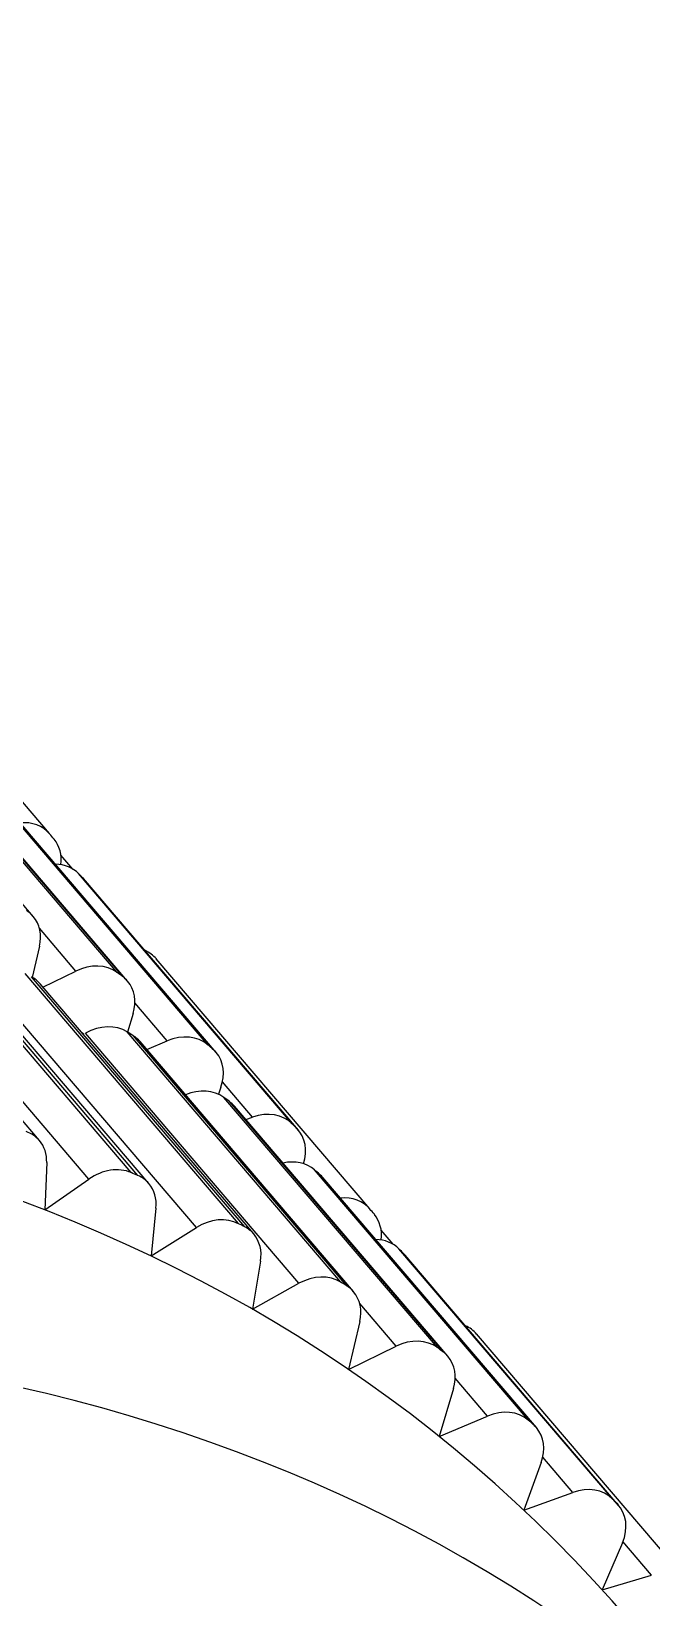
# Model space of a CAD drawing. Extents: x 741 to 1339, y 725 to 848.
# Drawn here: x 1106.6097 to 1106.61192, y 787.24812 to 787.25372 of the extents above; entities that cross this region are included whole.
import ezdxf

# ---------------------------------------------------------------- set-up
doc = ezdxf.new("R2010")
doc.units = 0
doc.header["$MEASUREMENT"] = 0
doc.linetypes.add('CONTINU', pattern=[0])
for name, color, linetype in [('Lay Out', 31, 'CONTINUOUS'), ('PAREDES', 7, 'CONTINUOUS'), ('PENA-008', 8, 'CONTINUOUS')]:
    doc.layers.add(name, color=color, linetype=linetype)

# ---------------------------------------------------------------- blocks, each defined once
blk = doc.blocks.new('A$C12870BC7')
at = {"layer": 'Lay Out', "linetype": 'CONTINU', "ltscale": 0.6}
for p, q in [((1.253976364962909, 1.475588189335824), (1.253978989429697, 1.476763950457482)), ((1.253739674678968, 1.475400936682192), (1.253742299145756, 1.476576697803623)), ((1.253837085120722, 1.475054018793045), (1.25383970958751, 1.476229779914703)), ((1.253842700258929, 1.475029605148549), (1.253845263691687, 1.47620536626998)), ((1.253845263691687, 1.475006045981601), (1.253847949192505, 1.476181929171318)), ((1.253234922577917, 1.474778022541543), (1.253237547044705, 1.475953783662973)), ((1.253914720510465, 1.474646555065576), (1.253917344977253, 1.475822316187006)), ((1.253918382557117, 1.474621897284507), (1.253920945989762, 1.475797658406165)), ((1.253919420136981, 1.474606516688411), (1.253922044603769, 1.475782277810069)), ((1.253279416445139, 1.474558177672336), (1.253282040911927, 1.475733938793766)), ((1.25340960220467, 1.474477246440685), (1.253412226671458, 1.475653007562116)), ((1.253420832481197, 1.474454175546427), (1.253423517982128, 1.475629936668085)), ((1.253431879655295, 1.4744066910079), (1.253434504122083, 1.475582452129331)), ((1.253957261286018, 1.475438045421853), (1.253957383354305, 1.475503351921063)), ((1.253959885752806, 1.474235917564258), (1.253962510219594, 1.475411678685688)), ((1.253458551562062, 1.474176714476172), (1.25346117602885, 1.47535247559783)), ((1.253728444402441, 1.475153626462927), (1.253728871641215, 1.475354550757558)), ((1.253961594708016, 1.474211137714903), (1.253964158140661, 1.475386898836561)), ((1.253961777810218, 1.474204057758172), (1.253964402277006, 1.475379818879603)), ((1.253687429479669, 1.475305601400279), (1.253595390039663, 1.475237853536484)), ((1.253582084603408, 1.474089191560481), (1.253584709070196, 1.475264952681911)), ((1.253591483856553, 1.474065510325246), (1.253594108323341, 1.475241393514963)), ((1.253599052086429, 1.474025960221226), (1.253601676553217, 1.475201721342657)), ((1.253601615519074, 1.475186340746561), (1.253728444402441, 1.475153626462927)), ((1.253607108589108, 1.473786828572813), (1.253609733055896, 1.474962589694243)), ((1.253972458779799, 1.473824547653678), (1.253975083246587, 1.475000308775108)), ((1.253785206126054, 1.474905339697827), (1.253726491310999, 1.474867376480617)), ((1.253814136294864, 1.474751533737091), (1.253814502499495, 1.474929997478895)), ((1.253723439605324, 1.473692958109424), (1.253726064072112, 1.474868719230855)), ((1.253730946801056, 1.473669032737845), (1.253733571267844, 1.474844793859276)), ((1.253735768495858, 1.473637294999818), (1.253738331928503, 1.474813056121477)), ((1.253738270894473, 1.474775581176957), (1.253814136294864, 1.474751533737091)), ((1.25320330690829, 1.474700997493002), (1.253088501744742, 1.474576365837422)), ((1.253088501744742, 1.474576365837422), (1.253279416445139, 1.474558177672336)), ((1.253867846312914, 1.474345901033004), (1.253868212517546, 1.474511913815988)), ((1.253851122966353, 1.474500805607633), (1.253828296208667, 1.474487866375895)), ((1.253833178937612, 1.473290377110899), (1.253835803404399, 1.47446613823233)), ((1.253838794075818, 1.473265963466176), (1.253841357508577, 1.474441724587834)), ((1.253841357508577, 1.473242404299228), (1.253843981975365, 1.474418165420886)), ((1.253843859907079, 1.474354934081404), (1.253867846312914, 1.474345901033004)), ((1.253393855403942, 1.474323196343605), (1.253269467884934, 1.474204790167434)), ((1.253269467884934, 1.474204790167434), (1.253458551562062, 1.474176714476172)), ((1.253910814327241, 1.472882913383202), (1.25391337776, 1.47405867450486)), ((1.253914415339864, 1.472858255602361), (1.253917039806652, 1.474034016723792)), ((1.253915513953871, 1.472842875006265), (1.253918138420659, 1.474018636127695)), ((1.253554130980433, 1.473936362145579), (1.253420588344738, 1.473824547653678)), ((1.253420588344738, 1.473824547653678), (1.253607108589108, 1.473786828572813)), ((1.253953294068765, 1.47367440373948), (1.253953477171081, 1.473739710238689)), ((1.253955979569696, 1.472472275881884), (1.253958604036484, 1.473648037003542)), ((1.253957627490763, 1.472447496032757), (1.253960251957551, 1.473623257154188)), ((1.253957871627108, 1.472440416075798), (1.253960496093896, 1.473616177197229)), ((1.253724477185187, 1.473389984780553), (1.253724965458105, 1.473590787006898)), ((1.253683462262416, 1.47354183764962), (1.253541374851125, 1.473437347251021)), ((1.253541374851125, 1.473437347251021), (1.253724477185187, 1.473389984780553)), ((1.253968552596689, 1.472060783903018), (1.253971116029334, 1.473236545024676)), ((1.253810230111753, 1.472987892054945), (1.253810596316384, 1.473166355796522)), ((1.253781299942943, 1.473141698015453), (1.253631156028973, 1.473044653778445)), ((1.253631156028973, 1.473044653778445), (1.253810230111753, 1.472987892054945)), ((1.253847216783242, 1.47273716392526), (1.253689748775855, 1.472648054122757)), ((1.253863940129804, 1.472582259350631), (1.253864306334435, 1.472748272133614)), ((1.253689748775855, 1.472648054122757), (1.253863940129804, 1.472582259350631)), ((1.253881029680997, 1.472330066402421), (1.253716786887253, 1.472249379307115)), ((1.253885363102881, 1.472174673554875), (1.253885729307513, 1.472332507767007)), ((1.253716786887253, 1.472249379307115), (1.253885363102881, 1.472174673554875))]:
    blk.add_line(p, q, dxfattribs=at)
for centre, radius, start, end in [((1.151145028190626, 3.019458048536237), 1.466147559632665, 260.8806133861786, 279.1194392848835), ((1.151405054223687, -152.0120700021812), 153.5083563845369, 89.91880504420473, 89.98258411673037), ((1.151502251046168, -139.2079298280055), 140.6997006626653, 89.91172979516497, 89.98109781526222)]:
    blk.add_arc(centre, radius, start, end, dxfattribs=at)
for centre, major_axis, ratio, start_param, end_param in [((1.15114504890937, 5.828385070437591), (2.344892712631126e-15, 4.255094146988052), 0.5783642864339333, 3.047316074371338, 3.235869169235229), ((1.246018859590095, 1.472113761511693), (0.007699819354609102, -1.708955118496912e-05), 0.8089340707589203, 6.283183097839355, 7.28233528137207), ((1.24601629615745, 1.470938000390262), (0.007699819354609102, -1.708955118496912e-05), 0.8089340707589203, 6.283101081848145, 7.28233528137207), ((1.25381639455702, 1.475588433472396), (0.000159970405913555, -3.662046682493362e-07), 0.8089340472728174, 6.277580738067627, 7.135012149810791), ((1.246026732990458, 1.475641166944499), (0.00794981507480062, -1.769989229871801e-05), 0.8089341051817623, 6.273725509643555, 6.277580738067627), ((1.253816089386419, 1.475564263964245), (0.000159970405913555, -3.662046682493362e-07), 0.8089340472728174, 5.552212715148926, 6.273725509643555), ((1.253802783950164, 1.475404476660671), (0.000159970405913555, -3.662046682493362e-07), 0.8089340472728174, 0.05850948765873909, 0.7353331446647644), ((1.253579643238936, 1.475401302886823), (0.000159970405913555, -3.662046682493362e-07), 0.8089340472728174, 5.452855110168457, 6.283185482025146), ((1.253579643238936, 1.475401302886823), (0.000159970405913555, -3.662046682493362e-07), 0.8089340472728174, 6.283185482025146, 6.530181884765625), ((1.246025451274136, 1.475053286383783), (0.00794981507480062, -1.769989229871801e-05), 0.8089341051817623, 0.05465411394834518, 0.05850948765873909), ((1.253804431871117, 1.475380185084234), (0.000159970405913555, -3.662046682493362e-07), 0.8089340472728174, 1.555330300107016e-07, 0.05465411394834518), ((1.253441706147214, 1.475202087547288), (0.000159970405913555, -3.662046682493362e-07), 0.8089340472728174, 8.544076735006456e-08, 0.311110645532608), ((1.253679861249793, 1.475030337557811), (0.000159970405913555, -3.662046682493362e-07), 0.8089340472728174, 0.1867377609014511, 1.26406466960907), ((1.246022826807348, 1.473877525262125), (0.00794981507480062, -1.769989229871801e-05), 0.8089341051817623, 0.1828823834657669, 0.1867377609014511), ((1.253685293285798, 1.475006412186232), (0.000159970405913555, -3.662046682493362e-07), 0.8089340472728174, 6.283185005187988, 6.466067790985107), ((1.253815112840584, 1.475000552911453), (0.000159970405913555, -3.662046682493362e-07), 0.8089340472728174, 6.277580738067627, 6.663201808929443), ((1.246022826807348, 1.473877525262125), (0.007699819354609102, -1.708955118496912e-05), 0.8089340707589203, 0.1780160218477249, 0.1796350181102753), ((1.25357103742931, 1.474836981493056), (0.000159970405913555, -3.662046682493362e-07), 0.8089340472728174, 0.2508518993854523, 1.328178882598877), ((1.253685293285798, 1.475006412186232), (0.000159970405913555, -3.662046682493362e-07), 0.8089340472728174, 5.388740539550781, 6.283185005187988), ((1.246021484056882, 1.47328964470141), (0.00794981507480062, -1.769989229871801e-05), 0.8089341051817623, 0.2469965219497681, 0.2508518993854523), ((1.253578361522614, 1.474813422326108), (0.000159970405913555, -3.662046682493362e-07), 0.8089340472728174, 6.283185482025146, 6.530181884765625), ((1.253074891137885, 1.474778388746174), (0.000159970405913555, -3.662046682493362e-07), 0.8089340472728174, 6.283185005187988, 6.722524166107178), ((1.253074891137885, 1.474778388746174), (0.000159970405913555, -3.662046682493362e-07), 0.8089340472728174, 5.64519739151001, 6.283185005187988), ((1.253755909752613, 1.474631052401193), (0.000159970405913555, -3.662046682493362e-07), 0.8089340472728174, 0.12262362241745, 1.199950575828552), ((1.246022826807348, 1.473877525262125), (0.00794981507480062, -1.769989229871801e-05), 0.8089341051817623, 0.1187682524323463, 0.12262362241745), ((1.253759449731092, 1.474606882893269), (0.000159970405913555, -3.662046682493362e-07), 0.8089340472728174, 6.283090591430664, 6.40195369720459), ((1.253678518499328, 1.474442456997096), (0.000159970405913555, -3.662046682493362e-07), 0.8089340472728174, 0.1867377609014511, 1.192118883132935), ((1.253759449731092, 1.474606882893269), (0.000159970405913555, -3.662046682493362e-07), 0.8089340472728174, 5.324626445770264, 6.283090591430664), ((1.253260923109337, 1.474429639833645), (0.000159970405913555, -3.662046682493362e-07), 0.8089340472728174, 0.3790801763534546, 1.456407070159912), ((1.246018859590095, 1.472113761511693), (0.00794981507480062, -1.769989229871801e-05), 0.8089341051817623, 0.3752247989177704, 0.3790801763534546), ((1.253271909249406, 1.474407057212531), (0.000159970405913555, -3.662046682493362e-07), 0.8089340472728174, 6.283019065856934, 6.65841007232666), ((1.246021484056882, 1.47328964470141), (0.00794981507480062, -1.769989229871801e-05), 0.8089341051817623, 0.1828823834657669, 0.1867377609014511), ((1.253271909249406, 1.474407057212531), (0.000159970405913555, -3.662046682493362e-07), 0.8089340472728174, 5.581083297729492, 6.283019065856934), ((1.253684011569476, 1.474418531625517), (0.000159970405913555, -3.662046682493362e-07), 0.8089340472728174, 6.283185005187988, 6.466067790985107), ((1.253800159483376, 1.474228593470954), (0.000159970405913555, -3.662046682493362e-07), 0.8089340472728174, 0.05850948765873909, 1.135836362838745), ((1.246022826807348, 1.473877525262125), (0.00794981507480062, -1.769989229871801e-05), 0.8089341051817623, 0.05465411394834518, 0.05850948765873909), ((1.253429865529597, 1.474049397319888), (0.000159970405913555, -3.662046682493362e-07), 0.8089340472728174, 0.3149660229682922, 1.392292976379395), ((1.253801807404329, 1.474204423962803), (0.000159970405913555, -3.662046682493362e-07), 0.8089340472728174, 5.359101295471191, 6.337839603424072), ((1.253801807404329, 1.474204423962803), (0.000159970405913555, -3.662046682493362e-07), 0.8089340472728174, 1.555330300107016e-07, 0.05465411394834518), ((1.253754567002147, 1.474043171840478), (0.000159970405913555, -3.662046682493362e-07), 0.8089340472728174, 0.12262362241745, 0.983066737651825), ((1.246018859590095, 1.472113761511693), (0.00794981507480062, -1.769989229871801e-05), 0.8089341051817623, 0.311110645532608, 0.3149660229682922), ((1.253439081680426, 1.474026326425857), (0.000159970405913555, -3.662046682493362e-07), 0.8089340472728174, 8.544105156715887e-08, 0.311110645532608), ((1.246021484056882, 1.47328964470141), (0.00794981507480062, -1.769989229871801e-05), 0.8089341051817623, 0.1187682524323463, 0.12262362241745), ((1.253439081680426, 1.474026326425857), (0.000159970405913555, -3.662046682493362e-07), 0.8089340472728174, 5.516969203948975, 6.283185482025146), ((1.253758106980627, 1.474019002332327), (0.000159970405913555, -3.662046682493362e-07), 0.8089340472728174, 6.283090591430664, 6.40195369720459), ((1.253812427339767, 1.473824791790022), (0.000159970405913555, -3.662046682493362e-07), 0.8089340472728174, 6.277580738067627, 7.135012149810791), ((1.253568412962522, 1.473661220371625), (0.000159970405913555, -3.662046682493362e-07), 0.8089340472728174, 0.2508518993854523, 1.328178882598877), ((1.253812183203308, 1.473800500213585), (0.000159970405913555, -3.662046682493362e-07), 0.8089340472728174, 5.552212715148926, 6.273725509643555), ((1.246022826807348, 1.473877525262125), (0.00794981507480062, -1.769989229871801e-05), 0.8089341051817623, 6.273725509643555, 6.277580738067627), ((1.253798877767053, 1.473640712910012), (0.000159970405913555, -3.662046682493362e-07), 0.8089340472728174, 0.05850948765873909, 0.7353331446647644), ((1.246018859590095, 1.472113761511693), (0.00794981507480062, -1.769989229871801e-05), 0.8089341051817623, 0.2469965219497681, 0.2508518993854523), ((1.253575737055826, 1.47363766120445), (0.000159970405913555, -3.662046682493362e-07), 0.8089340472728174, 6.283185482025146, 6.530181884765625), ((1.253575737055826, 1.47363766120445), (0.000159970405913555, -3.662046682493362e-07), 0.8089340472728174, 5.452855110168457, 6.283185482025146), ((1.246021484056882, 1.47328964470141), (0.00794981507480062, -1.769989229871801e-05), 0.8089341051817623, 0.05465411394834518, 0.05850948765873909), ((1.253800464653978, 1.473616543402088), (0.000159970405913555, -3.662046682493362e-07), 0.8089340472728174, 1.555331010649752e-07, 0.05465411394834518), ((1.25367589403254, 1.473266695875665), (0.000159970405913555, -3.662046682493362e-07), 0.8089340472728174, 0.1867377609014511, 1.26406466960907), ((1.246018859590095, 1.472113761511693), (0.00794981507480062, -1.769989229871801e-05), 0.8089341051817623, 0.1828823834657669, 0.1867377609014511), ((1.253811145623445, 1.473236911229307), (0.000159970405913555, -3.662046682493362e-07), 0.8089340472728174, 6.277580738067627, 6.663201808929443), ((1.253681387102688, 1.473242770503859), (0.000159970405913555, -3.662046682493362e-07), 0.8089340472728174, 5.388740539550781, 6.283185005187988), ((1.253681387102688, 1.473242770503859), (0.000159970405913555, -3.662046682493362e-07), 0.8089340472728174, 6.283185005187988, 6.466067790985107), ((1.253751942535359, 1.472867410719047), (0.000159970405913555, -3.662046682493362e-07), 0.8089340472728174, 0.12262362241745, 1.199950575828552), ((1.246018859590095, 1.472113761511693), (0.00794981507480062, -1.769989229871801e-05), 0.8089341051817623, 0.1187682524323463, 0.12262362241745), ((1.253755543547982, 1.472843241210896), (0.000159970405913555, -3.662046682493362e-07), 0.8089340472728174, 5.324626445770264, 6.283090591430664), ((1.253755543547982, 1.472843241210896), (0.000159970405913555, -3.662046682493362e-07), 0.8089340472728174, 6.283090591430664, 6.40195369720459), ((1.253796192266122, 1.472464951788581), (0.000159970405913555, -3.662046682493362e-07), 0.8089340472728174, 0.05850948765873909, 1.135836362838745), ((1.253797901221219, 1.47244078228043), (0.000159970405913555, -3.662046682493362e-07), 0.8089340472728174, 5.260512351989746, 6.337839603424072), ((1.246018859590095, 1.472113761511693), (0.00794981507480062, -1.769989229871801e-05), 0.8089341051817623, 0.05465411394834518, 0.05850948765873909), ((1.253797901221219, 1.47244078228043), (0.000159970405913555, -3.662046682493362e-07), 0.8089340472728174, 1.555331010649752e-07, 0.05465411394834518)]:
    blk.add_ellipse(centre, major_axis=major_axis, ratio=ratio, start_param=start_param, end_param=end_param, dxfattribs=at)
blk = doc.blocks.new('Layout')
at = {"layer": 'PENA-008', "color": 7, "ltscale": 0.2, "rotation": 40.58562502596172}
blk.add_blockref('A$C12870BC7', (1160.880169095587, 500.5578882438629), dxfattribs=at)

msp = doc.modelspace()

# ---------------------------------------------------------------- block references
at = {"layer": 'PAREDES', "color": 7, "lineweight": 0}
msp.add_blockref('Layout', (-54.26272107964405, 284.7565376754262), dxfattribs=at)

doc.saveas('drawing.dxf')
